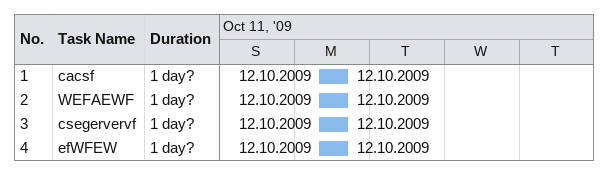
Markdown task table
| ID | Task | Duration | Start | Finish |
|---|---|---|---|---|
| 1 | cacsf | 1d? | 2009-10-12 | 2009-10-12 |
| 2 | WEFAEWF | 1d? | 2009-10-12 | 2009-10-12 |
| 3 | csegervervf | 1d? | 2009-10-12 | 2009-10-12 |
| 4 | efWFEW | 1d? | 2009-10-12 | 2009-10-12 |
